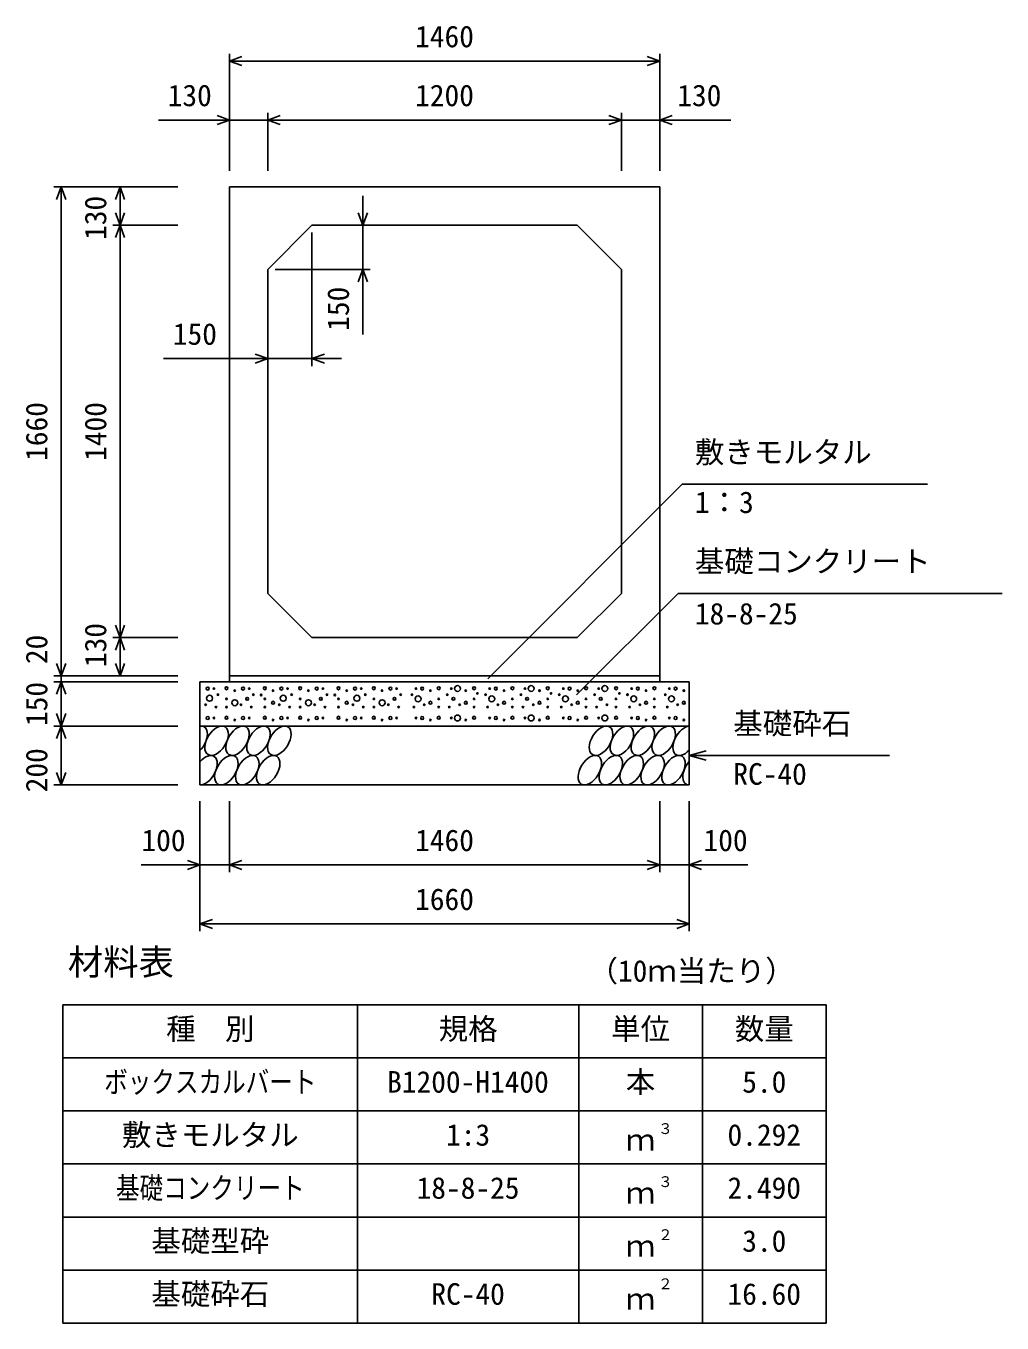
# Model space of a CAD drawing. Units: millimetres, scale not verified. Extents: x -50400 to 50400, y -17820 to 17820.
# Drawn here: x 32339 to 35652, y 165 to 4568 of the extents above; entities that cross this region are included whole.
import ezdxf
from ezdxf.enums import TextEntityAlignment as Align

# ---------------------------------------------------------------- set-up
doc = ezdxf.new("R2010")
doc.units = ezdxf.units.MM
doc.header["$LTSCALE"] = 60
for name, color, linetype, lineweight in [('0-0_DIM', 7, 'Continuous', 25), ('0-2_HATCH', 6, 'Continuous', 25), ('0-3_HYO', 3, 'Continuous', 25), ('0-4_HYO2', 4, 'Continuous', 25), ('0-5_OUTLINE', 3, 'Continuous', 25), ('0-7_TXT', 7, 'Continuous', 25)]:
    doc.layers.add(name, color=color, linetype=linetype, lineweight=lineweight)
doc.styles.add('ＭＳ ゴシック', font='')
doc.styles.get('ＭＳ ゴシック').set_extended_font_data('MS Gothic')

msp = doc.modelspace()

# ---------------------------------------------------------------- linework, layer by layer
at = {"layer": '0-0_DIM'}
for p, q in [((33029.98, 4473.78), (33029.98, 4076.89)), ((34489.98, 4448.78), (33029.98, 4448.78)), ((34489.98, 4473.78), (34489.98, 4076.89)), ((33159.98, 4273.78), (33159.98, 4076.89)), ((34359.98, 4273.78), (34359.98, 4076.89)), ((32789.24, 4248.78), (33029.98, 4248.78)), ((33159.98, 4248.78), (33029.98, 4248.78)), ((34359.98, 4248.78), (33159.98, 4248.78)), ((34359.98, 4248.78), (34489.98, 4248.78)), ((34730.73, 4248.78), (34489.98, 4248.78)), ((32433.88, 4021.89), (32854.98, 4021.89)), ((32458.88, 2361.89), (32458.88, 4021.89)), ((32658.88, 4021.89), (32658.88, 3891.89)), ((33482.46, 3991.89), (33482.46, 3891.89)), ((32633.88, 3891.89), (32854.98, 3891.89)), ((32658.88, 3891.89), (32658.88, 2491.89)), ((33482.46, 3741.89), (33482.46, 3891.89)), ((33309.98, 3866.89), (33309.98, 3413.87)), ((33184.98, 3741.89), (33507.46, 3741.89)), ((33482.46, 3741.89), (33482.46, 3521.01)), ((32805.88, 3438.87), (33159.98, 3438.87)), ((33309.98, 3438.87), (33159.98, 3438.87)), ((33309.98, 3438.87), (33409.98, 3438.87)), ((33906.2, 2352.55), (34566.48, 3012.83)), ((35398.89, 3012.83), (34566.48, 3012.83)), ((34208.01, 2298.16), (34552.07, 2642.22)), ((35651.62, 2642.22), (34552.07, 2642.22)), ((32633.88, 2491.89), (32854.98, 2491.89)), ((32658.88, 2361.89), (32658.88, 2491.89)), ((32433.88, 2361.89), (32854.98, 2361.89)), ((32433.88, 2341.89), (32854.98, 2341.89)), ((32458.88, 2361.89), (32458.88, 2341.89)), ((32458.88, 2341.89), (32458.88, 2191.89)), ((32433.88, 2191.89), (32854.98, 2191.89)), ((32458.88, 2191.89), (32458.88, 1991.89)), ((34589.98, 2091.89), (34647.94, 2107.42)), ((35269.79, 2091.89), (34589.98, 2091.89)), ((34589.98, 2091.89), (34647.94, 2076.36)), ((32433.88, 1991.89), (32854.98, 1991.89)), ((32929.98, 1495.28), (32929.98, 1936.89)), ((33029.98, 1695.28), (33029.98, 1936.89)), ((34489.98, 1695.28), (34489.98, 1936.89)), ((34489.98, 1695.28), (34489.98, 1936.89)), ((34589.98, 1495.28), (34589.98, 1936.89)), ((32730.44, 1720.28), (32929.98, 1720.28)), ((33029.98, 1720.28), (32929.98, 1720.28)), ((34489.98, 1720.28), (33029.98, 1720.28)), ((34589.98, 1720.28), (34489.98, 1720.28)), ((34789.53, 1720.28), (34589.98, 1720.28)), ((34589.98, 1520.28), (32929.98, 1520.28))]:
    msp.add_line(p, q, dxfattribs=at)
for points in [[(33072.27, 4464.17), (33029.98, 4448.78), (33072.27, 4433.39)], [(34447.7, 4464.17), (34489.98, 4448.78), (34447.7, 4433.39)], [(32987.7, 4264.17), (33029.98, 4248.78), (32987.7, 4233.39)], [(33202.27, 4264.17), (33159.98, 4248.78), (33202.27, 4233.39)], [(34317.7, 4264.17), (34359.98, 4248.78), (34317.7, 4233.39)], [(34532.27, 4264.17), (34489.98, 4248.78), (34532.27, 4233.39)], [(32474.27, 3979.6), (32458.88, 4021.89), (32443.49, 3979.6)], [(32674.27, 3979.6), (32658.88, 4021.89), (32643.49, 3979.6)], [(32674.27, 3934.17), (32658.88, 3891.89), (32643.49, 3934.17)], [(33497.85, 3934.17), (33482.46, 3891.89), (33467.07, 3934.17)], [(32674.27, 3849.6), (32658.88, 3891.89), (32643.49, 3849.6)], [(33497.85, 3699.6), (33482.46, 3741.89), (33467.07, 3699.6)], [(33117.7, 3454.26), (33159.98, 3438.87), (33117.7, 3423.48)], [(33352.27, 3454.26), (33309.98, 3438.87), (33352.27, 3423.48)], [(32674.27, 2534.17), (32658.88, 2491.89), (32643.49, 2534.17)], [(32674.27, 2449.6), (32658.88, 2491.89), (32643.49, 2449.6)], [(32474.27, 2404.17), (32458.88, 2361.89), (32443.49, 2404.17)], [(32674.27, 2404.17), (32658.88, 2361.89), (32643.49, 2404.17)], [(32474.27, 2299.6), (32458.88, 2341.89), (32443.49, 2299.6)], [(32474.27, 2234.17), (32458.88, 2191.89), (32443.49, 2234.17)], [(32474.27, 2149.6), (32458.88, 2191.89), (32443.49, 2149.6)], [(32474.27, 2034.17), (32458.88, 1991.89), (32443.49, 2034.17)], [(32887.7, 1735.67), (32929.98, 1720.28), (32887.7, 1704.88)], [(33072.27, 1735.67), (33029.98, 1720.28), (33072.27, 1704.88)], [(34447.7, 1735.67), (34489.98, 1720.28), (34447.7, 1704.88)], [(34632.27, 1735.67), (34589.98, 1720.28), (34632.27, 1704.88)], [(32972.27, 1535.67), (32929.98, 1520.28), (32972.27, 1504.88)], [(34547.7, 1535.67), (34589.98, 1520.28), (34547.7, 1504.88)]]:
    msp.add_lwpolyline(points, dxfattribs=at)
at = {"layer": '0-2_HATCH'}
for centre, radius in [((32956.02, 2319.07), 5), ((32962.56, 2286.05), 10), ((32977.05, 2319.07), 2.5), ((32991.07, 2298.05), 2.5), ((33019.95, 2319.94), 5), ((33047.99, 2312.06), 2.5), ((33076.02, 2319.07), 5), ((33097.05, 2319.07), 2.5), ((33111.07, 2298.05), 2.5), ((33137.53, 2297.15), 2.5), ((33149.95, 2319.94), 5), ((33177.99, 2312.06), 2.5), ((33206.02, 2319.07), 5), ((33212.56, 2286.05), 10), ((33227.05, 2319.07), 2.5), ((33241.07, 2298.05), 2.5), ((33269.95, 2319.94), 5), ((33297.99, 2312.06), 2.5), ((33326.02, 2319.07), 5), ((33347.05, 2319.07), 2.5), ((33361.07, 2298.05), 2.5), ((33387.53, 2297.15), 2.5), ((33399.95, 2319.94), 5), ((33427.99, 2312.06), 2.5), ((33456.02, 2319.07), 5), ((33462.56, 2286.05), 10), ((33477.05, 2319.07), 2.5), ((33491.07, 2298.05), 2.5), ((33519.95, 2319.94), 5), ((33547.99, 2312.06), 2.5), ((33576.02, 2319.07), 5), ((33597.05, 2319.07), 2.5), ((33611.07, 2298.05), 2.5), ((33648.89, 2298.05), 2.5), ((33669.92, 2284.05), 10), ((33662.91, 2319.07), 2.5), ((33683.94, 2319.07), 5), ((33711.98, 2312.06), 2.5), ((33740.01, 2319.94), 5), ((33768.89, 2298.05), 2.5), ((33782.91, 2319.07), 2.5), ((33803.94, 2319.07), 10), ((33831.98, 2312.06), 2.5), ((33860.01, 2319.94), 5), ((33871.35, 2302.37), 2.5), ((33898.89, 2298.05), 2.5), ((33919.92, 2284.05), 10), ((33912.91, 2319.07), 2.5), ((33933.94, 2319.07), 5), ((33961.98, 2312.06), 2.5), ((33990.01, 2319.94), 5), ((34018.89, 2298.05), 2.5), ((34032.91, 2319.07), 2.5), ((34053.94, 2319.07), 10), ((34081.98, 2312.06), 2.5), ((34110.01, 2319.94), 5), ((34121.35, 2302.37), 2.5), ((34148.89, 2298.05), 2.5), ((34169.92, 2284.05), 10), ((34162.91, 2319.07), 2.5), ((34183.94, 2319.07), 5), ((34211.98, 2312.06), 2.5), ((34240.01, 2319.94), 5), ((34268.89, 2298.05), 2.5), ((34282.91, 2319.07), 2.5), ((34303.94, 2319.07), 10), ((34341.84, 2319.94), 5), ((34353.18, 2302.37), 2.5), ((34380.71, 2298.05), 2.5), ((34401.74, 2284.05), 10), ((34394.73, 2319.07), 2.5), ((34415.76, 2319.07), 5), ((34443.8, 2312.06), 2.5), ((34471.84, 2319.94), 5), ((34508.78, 2298.05), 2.5), ((34529.81, 2284.05), 10), ((34522.79, 2319.07), 2.5), ((34543.83, 2319.07), 5), ((34571.86, 2312.06), 2.5), ((32949.01, 2263.91), 2.5), ((32984.06, 2256.04), 2.5), ((33019.95, 2284.05), 2.5), ((33019.95, 2256.04), 2.5), ((33047.99, 2270.92), 10), ((33069.01, 2263.91), 2.5), ((33090.04, 2284.05), 5), ((33104.06, 2256.04), 2.5), ((33149.95, 2284.05), 2.5), ((33149.95, 2256.04), 2.5), ((33177.99, 2270.92), 5), ((33199.01, 2263.91), 2.5), ((33234.06, 2256.04), 2.5), ((33269.95, 2284.05), 2.5), ((33269.95, 2256.04), 2.5), ((33297.99, 2270.92), 10), ((33319.01, 2263.91), 2.5), ((33340.04, 2284.05), 5), ((33354.06, 2256.04), 2.5), ((33399.95, 2284.05), 2.5), ((33399.95, 2256.04), 2.5), ((33427.99, 2270.92), 5), ((33449.01, 2263.91), 2.5), ((33484.06, 2256.04), 2.5), ((33519.95, 2284.05), 2.5), ((33519.95, 2256.04), 2.5), ((33547.99, 2270.92), 10), ((33569.01, 2263.91), 2.5), ((33590.04, 2284.05), 5), ((33604.06, 2256.04), 2.5), ((33655.9, 2256.04), 2.5), ((33690.95, 2263.91), 2.5), ((33711.98, 2270.92), 5), ((33740.01, 2284.05), 2.5), ((33740.01, 2256.04), 2.5), ((33775.9, 2256.04), 2.5), ((33789.92, 2284.05), 5), ((33810.95, 2263.91), 2.5), ((33831.98, 2270.92), 5), ((33860.01, 2284.05), 2.5), ((33860.01, 2256.04), 2.5), ((33905.9, 2256.04), 2.5), ((33940.95, 2263.91), 2.5), ((33961.98, 2270.92), 5), ((33990.01, 2284.05), 2.5), ((33990.01, 2256.04), 2.5), ((34025.9, 2256.04), 2.5), ((34039.92, 2284.05), 5), ((34060.95, 2263.91), 2.5), ((34081.98, 2270.92), 5), ((34110.01, 2284.05), 2.5), ((34110.01, 2256.04), 2.5), ((34155.9, 2256.04), 2.5), ((34190.95, 2263.91), 2.5), ((34211.98, 2270.92), 5), ((34240.01, 2284.05), 2.5), ((34240.01, 2256.04), 2.5), ((34275.9, 2256.04), 2.5), ((34289.92, 2284.05), 5), ((34310.95, 2263.91), 2.5), ((34341.84, 2284.05), 2.5), ((34341.84, 2256.04), 2.5), ((34387.72, 2256.04), 2.5), ((34422.77, 2263.91), 2.5), ((34443.8, 2270.92), 5), ((34471.84, 2284.05), 2.5), ((34471.84, 2256.04), 2.5), ((34515.79, 2256.04), 2.5), ((34550.83, 2263.91), 2.5), ((34571.86, 2270.92), 5), ((32956.02, 2219.07), 5), ((32977.05, 2219.07), 2.5), ((33019.95, 2219.94), 5), ((33047.99, 2212.06), 2.5), ((33076.02, 2219.07), 5), ((33097.05, 2219.07), 2.5), ((33149.95, 2219.94), 5), ((33177.99, 2212.06), 2.5), ((33206.02, 2219.07), 5), ((33227.05, 2219.07), 2.5), ((33269.95, 2219.94), 5), ((33297.99, 2212.06), 2.5), ((33326.02, 2219.07), 5), ((33347.05, 2219.07), 2.5), ((33399.95, 2219.94), 5), ((33427.99, 2212.06), 2.5), ((33456.02, 2219.07), 5), ((33477.05, 2219.07), 2.5), ((33519.95, 2219.94), 5), ((33547.99, 2212.06), 2.5), ((33576.02, 2219.07), 5), ((33597.05, 2219.07), 2.5), ((33662.91, 2219.07), 2.5), ((33683.94, 2219.07), 5), ((33711.98, 2212.06), 2.5), ((33740.01, 2219.94), 5), ((33782.91, 2219.07), 2.5), ((33803.94, 2219.07), 10), ((33831.98, 2212.06), 2.5), ((33860.01, 2219.94), 5), ((33912.91, 2219.07), 2.5), ((33933.94, 2219.07), 5), ((33961.98, 2212.06), 2.5), ((33990.01, 2219.94), 5), ((34032.91, 2219.07), 2.5), ((34053.94, 2219.07), 10), ((34081.98, 2212.06), 2.5), ((34110.01, 2219.94), 5), ((34162.91, 2219.07), 2.5), ((34183.94, 2219.07), 5), ((34211.98, 2212.06), 2.5), ((34240.01, 2219.94), 5), ((34282.91, 2219.07), 2.5), ((34303.94, 2219.07), 10), ((34341.84, 2219.94), 5), ((34394.73, 2219.07), 2.5), ((34415.76, 2219.07), 5), ((34443.8, 2212.06), 2.5), ((34471.84, 2219.94), 5), ((34522.79, 2219.07), 2.5), ((34543.83, 2219.07), 5), ((34571.86, 2212.06), 2.5)]:
    msp.add_circle(centre, radius, dxfattribs=at)
for centre, start_param, end_param in [((32915.33, 2141.88), 4.3355439, 6.7245934), ((34574.54, 2141.88), 0.4199491, 4.357003), ((32948.58, 2041.89), 3.4740877, 7.5860497), ((34607.79, 2041.89), 1.2805297, 3.4964223)]:
    msp.add_ellipse(centre, major_axis=(29.09, 47.08), ratio=0.5792, start_param=start_param, end_param=end_param, dxfattribs=at)
for centre in [(32986.29, 2141.88), (33057.24, 2141.88), (33128.2, 2141.88), (33199.15, 2141.88), (34290.71, 2141.88), (34361.67, 2141.88), (34432.63, 2141.88), (34503.58, 2141.88), (33019.53, 2041.89), (33090.49, 2041.89), (33161.45, 2041.89), (34253.01, 2041.89), (34323.96, 2041.89), (34394.92, 2041.89), (34465.87, 2041.89), (34536.83, 2041.89)]:
    msp.add_ellipse(centre, major_axis=(29.09, 47.08), ratio=0.5792, dxfattribs=at)
at = {"layer": '0-3_HYO'}
for p, q in [((33464.98, 1245.28), (33464.98, 165.28)), ((34214.98, 1245.28), (34214.98, 165.28)), ((34634.98, 1245.28), (34634.98, 165.28)), ((32464.98, 1065.28), (35054.98, 1065.28))]:
    msp.add_line(p, q, dxfattribs=at)
msp.add_lwpolyline([(32464.98, 165.28), (35054.98, 165.28), (35054.98, 1245.28), (32464.98, 1245.28)], close=True, dxfattribs=at)
at = {"layer": '0-4_HYO2'}
for p, q in [((32464.98, 885.28), (35054.98, 885.28)), ((32464.98, 705.28), (35054.98, 705.28)), ((32464.98, 525.28), (35054.98, 525.28)), ((32464.98, 345.28), (35054.98, 345.28))]:
    msp.add_line(p, q, dxfattribs=at)
at = {"layer": '0-5_OUTLINE'}
for p, q in [((34489.98, 4021.89), (33029.98, 4021.89)), ((33029.98, 2341.89), (33029.98, 4021.89)), ((34489.98, 2341.89), (34489.98, 4021.89)), ((33309.98, 3891.89), (33159.98, 3741.89)), ((33309.98, 3891.89), (34209.98, 3891.89)), ((34359.98, 3741.89), (34209.98, 3891.89)), ((33159.98, 3741.89), (33159.98, 2641.89)), ((34359.98, 3741.89), (34359.98, 2641.89)), ((33309.98, 2491.89), (33159.98, 2641.89)), ((34209.98, 2491.89), (34359.98, 2641.89)), ((33309.98, 2491.89), (34209.98, 2491.89)), ((32929.98, 2341.89), (32929.98, 1991.89)), ((32929.98, 2341.89), (34589.98, 2341.89)), ((34489.98, 2361.89), (33029.98, 2361.89)), ((34589.98, 2341.89), (34589.98, 1991.89)), ((32929.98, 2191.89), (34589.98, 2191.89)), ((32929.98, 1991.89), (34589.98, 1991.89))]:
    msp.add_line(p, q, dxfattribs=at)

# ---------------------------------------------------------------- texts
at = {"layer": '0-0_DIM', "style": 'ＭＳ ゴシック'}
for s, p in [('1460', (33659.98, 4473.78)), ('130', (32820.34, 4273.78)), ('1200', (33659.98, 4273.78)), ('130', (34549.62, 4273.78)), ('150', (32837.84, 3463.87)), ('敷きモルタル', (34609.33, 3062.83)), ('1：3', (34609.33, 2892.72)), ('基礎コンクリート', (34609.33, 2692.22)), ('18-8-25', (34609.33, 2514.59)), ('基礎砕石', (34739.72, 2141.89)), ('RC-40', (34739.72, 1970.51)), ('100', (32731.34, 1745.28)), ('1460', (33659.98, 1745.28)), ('100', (34638.62, 1745.28)), ('1660', (33659.98, 1545.28))]:
    msp.add_text(s, height=73.31, dxfattribs=at).set_placement(p, align=Align.BOTTOM_LEFT)
for s, p in [('130', (32633.88, 3841.89)), ('150', (33457.46, 3533.39)), ('1660', (32433.88, 3091.89)), ('1400', (32633.88, 3091.89)), ('130', (32633.88, 2391.89)), ('20', (32433.88, 2401.96)), ('150', (32433.88, 2191.89)), ('200', (32433.88, 1966.89))]:
    msp.add_text(s, height=73.31, rotation=90, dxfattribs=at).set_placement(p, align=Align.BOTTOM_LEFT)
at = {"layer": '0-7_TXT', "style": 'ＭＳ ゴシック'}
for s, height, p in [('材料表', 87.98, (32481.65, 1320.28)), ('（10ｍ当たり）', 73.31, (34248.31, 1301.94)), ('種\u3000別', 73.31, (32814.98, 1105.28)), ('規格', 73.31, (33739.98, 1105.28)), ('単位', 73.31, (34324.98, 1105.28)), ('数量', 73.31, (34744.98, 1105.28)), ('B1200-H1400', 73.31, (33564.98, 925.28)), ('本', 73.31, (34374.98, 925.28)), ('5.0', 73.31, (34769.98, 925.28)), ('敷きモルタル', 73.31, (32664.98, 745.28)), ('1:3', 73.31, (33764.98, 745.28)), ('３', 36.66, (34484.22, 795.89)), ('0.292', 73.31, (34719.98, 745.28)), ('ｍ', 73.31, (34374.98, 728.61)), ('３', 36.66, (34484.22, 615.89)), ('18-8-25', 73.31, (33664.98, 565.28)), ('ｍ', 73.31, (34374.98, 548.61)), ('2.490', 73.31, (34719.98, 565.28)), ('基礎型砕', 73.31, (32764.98, 385.28)), ('ｍ', 73.31, (34374.98, 368.61)), ('２', 36.66, (34484.22, 435.89)), ('3.0', 73.31, (34769.98, 385.28)), ('基礎砕石', 73.31, (32764.98, 205.28)), ('２', 36.66, (34484.22, 269.22)), ('RC-40', 73.31, (33714.98, 205.28)), ('ｍ', 73.31, (34374.98, 188.61)), ('16.60', 73.31, (34719.98, 205.28))]:
    msp.add_text(s, height=height, dxfattribs=at).set_placement(p, align=Align.BOTTOM_LEFT)
at = {"layer": '0-7_TXT', "style": 'ＭＳ ゴシック', "width": 0.8}
for s, p in [('ボックスカルバート', (32604.98, 925.28)), ('基礎コンクリート', (32644.98, 565.28))]:
    msp.add_text(s, height=73.31, dxfattribs=at).set_placement(p, align=Align.BOTTOM_LEFT)

doc.saveas('drawing.dxf')
